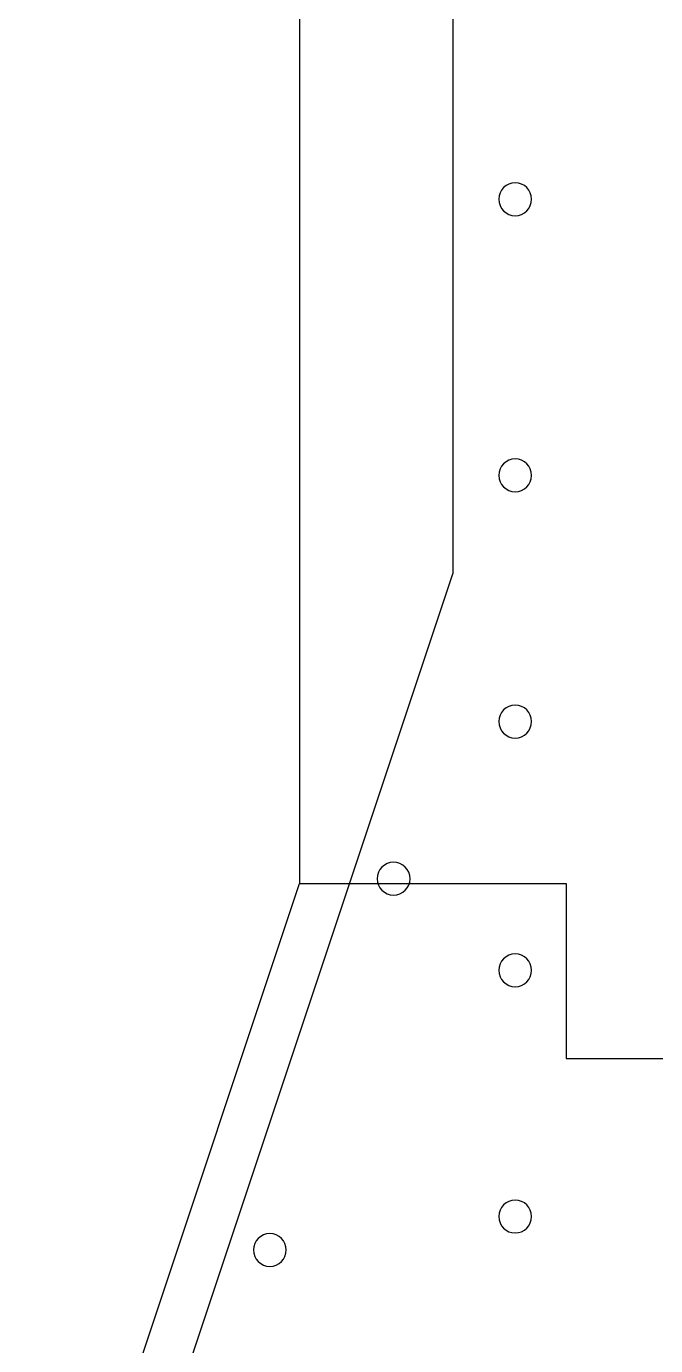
# Model space of a CAD drawing. Extents: x 151242 to 151523, y 158752 to 159354.
# Drawn here: x 151367.756 to 151369.193, y 158876.007 to 158879.021 of the extents above; entities that cross this region are included whole.
import ezdxf

# ---------------------------------------------------------------- set-up
doc = ezdxf.new("R2010")
doc.units = 0
doc.header["$LTSCALE"] = 3
doc.header["$MEASUREMENT"] = 0
doc.layers.add('4', color=12, linetype='CONTINUOUS')

msp = doc.modelspace()

# ---------------------------------------------------------------- linework, layer by layer
at = {"layer": '4', "color": 15}
for p in [(151368.38, 158881.9259), (151367.7558, 158875.1907)]:
    msp.add_line(p, (151368.38, 158877.0631), dxfattribs=at)
at = {"layer": '4', "color": 6}
for p in [(151368.73, 158881.9259), (151367.87, 158875.1907)]:
    msp.add_line(p, (151368.73, 158877.7707), dxfattribs=at)
at = {"layer": '4', "color": 4}
for p, q in [((151368.38, 158877.0631), (151368.9889, 158877.0631)), ((151368.9889, 158877.0631), (151368.9889, 158876.6631)), ((151368.9889, 158876.6631), (151369.8172, 158876.6631))]:
    msp.add_line(p, q, dxfattribs=at)
at = {"layer": '4', "color": 15}
for centre, start, end in [((151368.8725, 158878.6263), 0, 180), ((151368.8725, 158878.6263), 180, 0), ((151368.8725, 158877.9955), 0, 180), ((151368.8725, 158877.9955), 180, 0), ((151368.8725, 158877.433), 0, 180), ((151368.8725, 158877.433), 180, 0), ((151368.5947, 158877.0741), 0, 180), ((151368.5947, 158877.0741), 180, 0), ((151368.8725, 158876.8648), 0, 180), ((151368.8725, 158876.8648), 180, 0), ((151368.8725, 158876.3023), 0, 180), ((151368.8725, 158876.3023), 180, 0), ((151368.312, 158876.2259), 0, 180), ((151368.312, 158876.2259), 180, 0)]:
    msp.add_arc(centre, 0.0375, start, end, dxfattribs=at)

doc.saveas('drawing.dxf')
